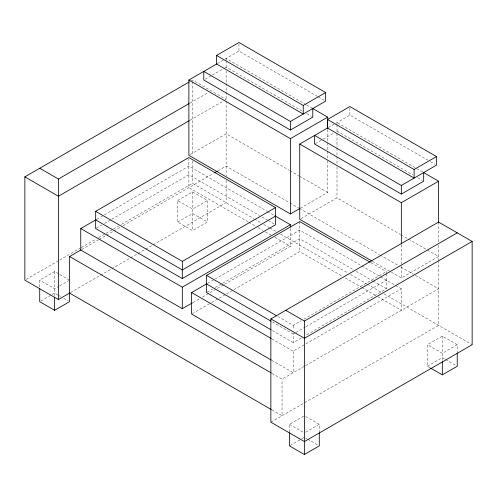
<?xml version="1.0" encoding="UTF-8"?>
<svg xmlns="http://www.w3.org/2000/svg" width="497" height="497" viewBox="0 0 497 497"><rect width="100%" height="100%" fill="white"/><g stroke="black" fill="none" stroke-linecap="round" stroke-linejoin="round"><path stroke-width="0.37" stroke-dasharray="2.48 1.86" d="M217.481 63.517L224.47 59.454M225.129 59.075L238.964 51.092L317.577 96.48M191.227 80.806L192.569 80.036L226.135 99.412L224.793 100.183M205.099 79.271L211.672 75.482M212.331 75.097L224.159 68.269M224.818 67.89L226.135 67.132L302.692 111.334M189.773 103.183L207.87 92.734M189.904 120.324L224.122 100.574M190.208 154.561L226.135 133.823L289.341 170.316M96.872 219.245L188.879 166.122L266.883 211.163M96.337 228.16L101.699 225.066M104.382 223.513L111.092 219.643M111.763 219.258L188.879 174.733L259.391 215.443M26.192 279.376L59.062 260.397M59.733 260.012L80.533 248.003M81.204 247.612L95.964 239.094M98.648 237.541L105.358 233.671M106.029 233.286L112.738 229.409M113.403 229.024L118.771 225.924M121.454 224.377L192.569 183.318L253.7 218.612M81.676 249.525L98.474 239.827M99.145 239.442L105.867 235.559M106.538 235.174L113.254 231.291M113.931 230.906L120.647 227.03M123.063 225.632L213.368 173.496M218.071 170.782L226.135 166.128L289.329 202.614M39.717 287.073L39.717 280.153L54.627 271.542L59.162 274.164M177.659 200.508L192.569 191.898L207.479 200.508L207.479 222.047L192.569 230.651L177.659 222.047L177.659 200.508L192.569 209.119L207.479 200.508M328.349 127.524L349.876 115.124L427.774 160.102M59.162 286.142L54.627 288.757L39.717 280.153M59.814 285.763L68.89 280.525M41.009 300.94L51.384 294.951M52.03 294.572L54.627 293.075L57.869 294.951M177.659 222.047L192.569 213.437L207.479 222.047M315.309 143.664L322.541 139.489M323.199 139.11L333.711 133.034M70.487 292.553L226.135 202.695L226.135 179.839M300.399 208.193L327.672 192.445L327.672 159.841M301.076 218.568L336.997 197.831L400.489 234.485M207.74 283.253L299.741 230.136L361.232 265.634M207.206 292.168L212.567 289.074M215.251 287.521L221.954 283.65M222.625 283.265L299.741 238.74L353.497 269.778M193.041 302.48L199.086 298.989M202.447 297.051L223.936 284.644M224.607 284.253L290.416 246.257L290.416 227.825M192.296 313.682L211.101 302.822M211.772 302.437L218.487 298.56M219.158 298.169L225.874 294.292M226.545 293.907L233.261 290.031M233.932 289.639L299.741 251.644L342.52 276.338M277.767 316.465L293.211 325.38L301.257 320.739M303.934 319.192L386.374 271.592L386.374 273.027M301.257 337.954L293.211 342.601L293.211 333.99L295.224 332.804M295.895 332.443L305.276 326.995M305.953 326.635L386.424 280.178L386.424 288.782L305.953 335.245M391.307 272.201L401.334 277.991L438.59 256.483L426.556 249.537M271.822 338.861L293.211 351.205L305.301 344.228M305.972 343.843L401.334 288.782L401.334 310.296L376.602 296.019M271.952 373.346L282.041 379.168L305.301 365.736M305.556 365.593L438.59 288.788L413.709 274.425M270.865 422.189L438.59 325.355L438.59 260.608M289.471 432.036L289.471 424.345L304.381 415.734M430.011 367.737L427.414 366.239L427.414 344.707L442.324 336.096L457.24 344.707L457.24 352.398M305.68 432.204L319.291 424.345L319.291 432.036M457.24 344.707L442.324 353.311L427.414 344.707M290.118 445.511L301.139 439.143M301.791 438.77L303.735 437.646M427.414 366.239L442.324 357.635L444.921 359.132M318.248 96.865L324.963 100.742M430.458 161.649L435.161 164.364M306.046 104.662L226.135 58.522L226.135 59.957M306.717 105.047L312.091 108.153M422.549 171.925L336.997 122.529L336.997 123.964M306.717 113.658L311.42 116.373M336.997 131.14L412.926 174.975M417.629 177.69L422.332 180.405M290.018 170.701L298.759 175.752M299.43 176.137L327.672 192.445M401.16 234.87L407.844 238.728M408.509 239.119L425.886 249.146M290.006 203L298.747 208.05M299.418 208.436L379.422 254.626M380.093 255.017L398.246 265.497M400.936 267.051L413.038 274.033M372.595 261.397L390.636 271.816M370.93 262.677L386.374 271.592M267.442 211.511L274.835 215.754M361.897 266.019L379.944 276.438M380.615 276.823L401.334 288.782M262.074 216.996L267.448 220.096M268.119 220.482L274.835 224.358M356.187 271.325L372.309 280.637M372.986 281.029L386.424 288.782M254.371 218.997L261.093 222.88M263.783 224.433L269.163 227.539M269.834 227.924L276.556 231.807M280.594 234.137L347.825 272.952M350.515 274.506L366.649 283.818M367.32 284.209L381.441 292.36M384.131 293.913L472.15 344.732M248.053 221.799L188.879 187.636L188.829 158.972M248.724 222.19L255.452 226.073M258.142 227.626L262.845 230.341M265.535 231.894L270.915 235M274.953 237.33L290.416 246.257M345.191 277.885L361.232 287.142M361.897 287.527L375.937 295.634M445.567 359.505L455.942 365.494M272.393 321.944L293.211 333.99M272.381 330.573L293.211 342.601M271.822 360.368L293.211 372.719L293.211 351.205M59.814 274.537L69.537 280.153M305.68 416.486L319.291 424.345M271.952 409.913L282.041 415.734L282.041 379.168M289.471 424.345L304.381 432.955M58.516 295.324L61.106 296.821M63.703 298.318L68.238 300.94M305.68 438.025L306.978 438.77M307.624 439.143L317.999 445.132M442.324 336.096L442.324 361.008M438.59 222.072L438.59 242.505M438.59 245.195L438.59 259.838M401.334 244.611L401.334 277.991M386.374 273.741L386.374 280.178M349.876 107.973L349.876 115.124M336.997 124.685L336.997 132.624M336.997 133.401L336.997 147.373M336.997 148.149L336.997 155.909M336.997 156.685L336.997 163.675M336.997 166.781L336.997 197.831M327.672 129.568L327.672 141.987M327.672 142.763L327.672 150.529M327.672 151.305L327.672 159.065M299.741 221.581L299.741 251.644M293.211 325.38L293.211 329.673M238.964 43.941L238.964 51.092M226.135 60.677L226.135 67.84M226.135 70.941L226.135 82.589M226.135 83.366L226.135 91.125M226.135 91.902L226.135 99.667M226.135 100.953L226.135 176.031M192.569 81.576L192.569 155.567M192.569 160.966L192.569 183.318M192.569 191.898L192.569 230.651M54.627 271.542L54.627 296.448"/><path stroke-width="0.75" d="M216.568 55.434L303.245 105.476L303.245 114.061L216.568 64.02L216.568 55.434L238.964 42.506L325.641 92.548L325.641 101.133L290.416 121.442L203.789 71.425L203.789 80.029L290.416 130.046L312.762 117.149L312.762 108.539M299.734 208.578L290.416 213.952L188.879 155.331L188.879 80.029L216.934 63.833M69.816 292.944L58.41 299.529L24.85 280.153L24.85 176.864L189.22 81.968M39.76 168.259L58.41 179.026L189.108 103.569M189.233 120.715L58.41 196.24L24.85 176.864M95.666 211.331L188.829 157.543L275.506 207.584L275.506 224.75L182.3 278.562L95.666 228.545L95.666 211.331L182.343 261.372L275.506 207.584M192.37 302.866L182.3 308.68L80.756 250.059L80.756 228.545L96.201 219.631M303.245 105.476L325.641 92.548M271.281 409.528L69.586 293.075L69.586 256.508L81.005 249.916M214.71 172.72L217.4 171.167M188.879 80.029L290.416 138.657L327.672 117.149L327.672 128.791M327.486 119.473L414.113 169.483L414.113 178.069L327.486 128.052L327.486 119.473L349.876 106.544L436.503 156.561L436.503 165.141L401.334 185.474L401.334 194.085L423.68 181.181L423.68 172.577M371.924 261.012L299.741 219.339L299.741 144.043L327.796 127.841M39.717 288.608L39.717 301.685L54.627 310.296L69.537 301.685L69.537 293.224M275.506 216.139L182.3 269.958L182.3 278.562M80.756 228.545L182.3 287.173L290.416 224.75L290.416 227.054M271.039 329.797L206.535 292.553L206.584 275.363L299.741 221.581L370.259 262.292M271.157 359.983L191.625 314.067L191.625 292.553L207.069 283.638M414.113 169.483L436.503 156.561M299.741 144.043L401.334 202.689L438.59 181.181L438.59 222.327M270.865 318.9L438.59 222.072L472.15 241.449L472.15 344.732L304.431 441.566L270.865 422.189L270.865 318.9L304.431 338.277L472.15 241.449M289.471 432.806L289.471 445.884L304.381 454.494L304.431 321.062L457.24 232.838M304.381 454.494L319.291 445.884L319.291 432.806M430.657 368.115L442.324 374.85L457.24 366.239L457.24 353.168M312.209 108.216L327.672 117.149M423.214 172.31L438.59 181.181M401.334 185.474L314.651 135.433L314.651 144.043L401.334 194.085M274.953 215.822L290.416 224.75M285.775 310.296L304.431 321.062M206.584 275.363L276.425 315.688M95.666 219.91L182.343 269.952L182.343 261.372M206.535 283.949L271.051 321.168M191.625 292.553L271.157 338.476M69.586 256.508L271.281 372.955M442.324 361.773L442.324 374.85M401.334 202.689L401.334 243.834M290.416 121.442L290.416 130.046M290.416 138.657L290.416 213.952M182.3 287.173L182.3 308.68M58.41 179.026L58.41 299.529M54.627 297.218L54.627 310.296"/></g></svg>
